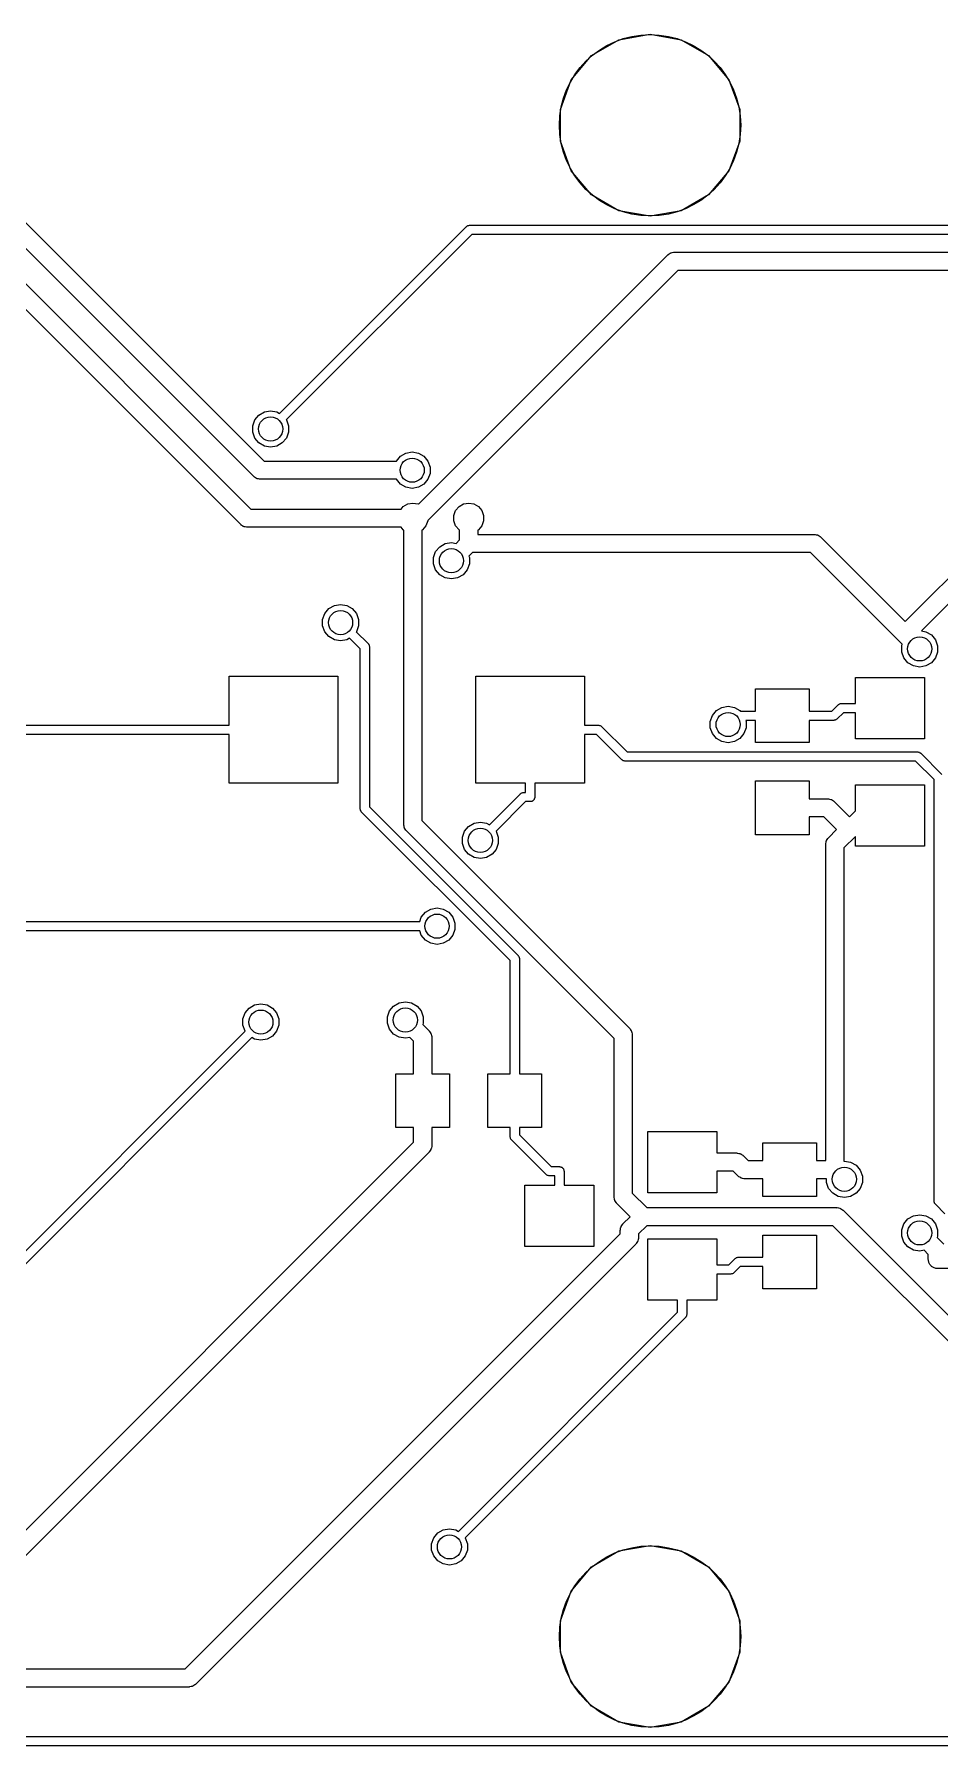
# Model space of a CAD drawing. Extents: x 0 to 100, y -163 to 0.
# Drawn here: x 64.81 to 79.79, y -114.31 to -85.99 of the extents above; entities that cross this region are included whole.
import ezdxf

# ---------------------------------------------------------------- set-up
doc = ezdxf.new("R2010")
doc.units = 0
doc.header["$MEASUREMENT"] = 0
doc.layers.add('BLACK', color=7, linetype='CONTINUOUS')

msp = doc.modelspace()

# ---------------------------------------------------------------- linework, layer by layer
at = {"layer": 'Black'}
for p, q in [((74.485, -86.0851), (75, -85.9943)), ((75, -85.9943), (75.515, -86.0851)), ((73.696, -86.7471), (74.0321, -86.3465)), ((74.0321, -86.3465), (74.485, -86.0851)), ((75.515, -86.0851), (75.9679, -86.3465)), ((75.9679, -86.3465), (76.304, -86.7471)), ((73.5171, -87.2385), (73.696, -86.7471)), ((76.304, -86.7471), (76.4829, -87.2385)), ((73.5171, -87.7615), (73.5171, -87.2385)), ((76.4829, -87.2385), (76.4829, -87.7615)), ((68.4455, -93.3122), (62.8966, -87.7632)), ((63.0648, -87.5071), (68.6137, -93.0561)), ((73.696, -88.2529), (73.5171, -87.7615)), ((76.4829, -87.7615), (76.304, -88.2529)), ((74.0321, -88.6535), (73.696, -88.2529)), ((76.304, -88.2529), (75.9679, -88.6535)), ((74.485, -88.9149), (74.0321, -88.6535)), ((75.9679, -88.6535), (75.515, -88.9149)), ((63.7173, -89.1712), (68.3961, -93.85)), ((68.8713, -92.268), (71.9642, -89.175)), ((71.9642, -89.175), (71.967, -89.1731)), ((71.967, -89.1731), (71.9691, -89.1705)), ((71.9691, -89.1705), (71.9777, -89.1655)), ((71.9777, -89.1655), (71.9859, -89.1598)), ((71.9859, -89.1598), (71.9891, -89.159)), ((71.9891, -89.159), (71.992, -89.1573)), ((71.992, -89.1573), (72.0018, -89.1556)), ((72.0018, -89.1556), (72.0115, -89.153)), ((72.0115, -89.153), (72.0148, -89.1533)), ((72.0148, -89.1533), (72.0181, -89.1527)), ((72.0181, -89.1527), (82.4875, -89.1527)), ((75, -89.0057), (74.485, -88.9149)), ((75.515, -88.9149), (75, -89.0057)), ((68.2279, -94.1061), (63.505, -89.3831)), ((72.0497, -89.3051), (68.9822, -92.3726)), ((82.5191, -89.3051), (72.0497, -89.3051)), ((71.1677, -93.7691), (75.292, -89.6448)), ((75.292, -89.6448), (75.2974, -89.641)), ((75.2974, -89.641), (75.3017, -89.636)), ((75.3017, -89.636), (75.3187, -89.6262)), ((75.3187, -89.6262), (75.3347, -89.615)), ((75.3347, -89.615), (75.3411, -89.6132)), ((75.3411, -89.6132), (75.3468, -89.6099)), ((75.3468, -89.6099), (75.3661, -89.6065)), ((75.3661, -89.6065), (75.385, -89.6015)), ((75.385, -89.6015), (75.3916, -89.602)), ((75.3916, -89.602), (75.3981, -89.6009)), ((75.3981, -89.6009), (86.2225, -89.6009)), ((75.4602, -89.9009), (71.3215, -94.0396)), ((86.1914, -89.9009), (75.4602, -89.9009)), ((79.2208, -95.7099), (84.6831, -90.2475)), ((84.8407, -90.5143), (79.489, -95.8659)), ((68.4617, -92.3739), (68.5289, -92.2938)), ((68.5289, -92.2938), (68.6195, -92.2415)), ((68.6195, -92.2415), (68.7225, -92.2234)), ((68.7225, -92.2234), (68.8255, -92.2415)), ((68.8255, -92.2415), (68.8713, -92.268)), ((68.4259, -92.4722), (68.4617, -92.3739)), ((68.4259, -92.5768), (68.4259, -92.4722)), ((68.4617, -92.6751), (68.4259, -92.5768)), ((68.9822, -92.3726), (68.9833, -92.3739)), ((68.9833, -92.3739), (69.0191, -92.4722)), ((69.0191, -92.5768), (68.9833, -92.6751)), ((69.0191, -92.4722), (69.0191, -92.5768)), ((68.5289, -92.7552), (68.4617, -92.6751)), ((68.6195, -92.8075), (68.5289, -92.7552)), ((68.7225, -92.8256), (68.6195, -92.8075)), ((68.8255, -92.8075), (68.7225, -92.8256)), ((68.9161, -92.7552), (68.8255, -92.8075)), ((68.9833, -92.6751), (68.9161, -92.7552)), ((68.6137, -93.0561), (70.8034, -93.0561)), ((70.8034, -93.0561), (70.8036, -93.0555)), ((70.8036, -93.0555), (70.8708, -92.9754)), ((70.8708, -92.9754), (70.9614, -92.9231)), ((70.9614, -92.9231), (71.0644, -92.905)), ((71.0644, -92.905), (71.1674, -92.9231)), ((71.1674, -92.9231), (71.258, -92.9754)), ((71.258, -92.9754), (71.3252, -93.0555)), ((71.3252, -93.0555), (71.361, -93.1538)), ((68.4509, -93.316), (68.4455, -93.3122)), ((68.4552, -93.321), (68.4509, -93.316)), ((68.4722, -93.3308), (68.4552, -93.321)), ((68.4882, -93.342), (68.4722, -93.3308)), ((68.4946, -93.3438), (68.4882, -93.342)), ((68.5003, -93.3471), (68.4946, -93.3438)), ((68.5196, -93.3505), (68.5003, -93.3471)), ((68.5385, -93.3555), (68.5196, -93.3505)), ((68.5451, -93.355), (68.5385, -93.3555)), ((68.5516, -93.3561), (68.5451, -93.355)), ((70.8034, -93.3561), (68.5516, -93.3561)), ((70.8036, -93.3567), (70.8034, -93.3561)), ((70.8708, -93.4368), (70.8036, -93.3567)), ((71.3252, -93.3567), (71.258, -93.4368)), ((71.361, -93.2584), (71.3252, -93.3567)), ((71.361, -93.1538), (71.361, -93.2584)), ((70.9614, -93.4891), (70.8708, -93.4368)), ((71.0644, -93.5072), (70.9614, -93.4891)), ((71.1674, -93.4891), (71.0644, -93.5072)), ((71.258, -93.4368), (71.1674, -93.4891)), ((68.3961, -93.85), (70.8801, -93.85)), ((70.8801, -93.85), (70.9148, -93.8086)), ((70.9148, -93.8086), (70.99, -93.7652)), ((70.99, -93.7652), (71.0754, -93.7501)), ((71.0754, -93.7501), (71.1609, -93.7652)), ((71.1609, -93.7652), (71.1677, -93.7691)), ((71.7539, -93.9566), (71.7836, -93.8751)), ((71.7539, -94.0434), (71.7539, -93.9566)), ((71.7836, -93.8751), (71.8394, -93.8086)), ((71.8394, -93.8086), (71.9145, -93.7652)), ((71.9145, -93.7652), (72, -93.7501)), ((72, -93.7501), (72.0854, -93.7652)), ((72.0854, -93.7652), (72.1606, -93.8086)), ((72.1606, -93.8086), (72.2164, -93.8751)), ((72.2164, -93.8751), (72.2461, -93.9566)), ((72.2461, -93.9566), (72.2461, -94.0434)), ((68.2333, -94.1099), (68.2279, -94.1061)), ((68.2376, -94.1149), (68.2333, -94.1099)), ((68.2546, -94.1247), (68.2376, -94.1149)), ((68.2706, -94.1359), (68.2546, -94.1247)), ((68.277, -94.1377), (68.2706, -94.1359)), ((68.2827, -94.141), (68.277, -94.1377)), ((68.302, -94.1444), (68.2827, -94.141)), ((68.3209, -94.1494), (68.302, -94.1444)), ((68.3275, -94.1489), (68.3209, -94.1494)), ((68.334, -94.15), (68.3275, -94.1489)), ((70.8801, -94.15), (68.334, -94.15)), ((70.9148, -94.1914), (70.8801, -94.15)), ((70.9254, -94.1975), (70.9148, -94.1914)), ((70.9254, -99.0644), (70.9254, -94.1975)), ((71.236, -94.1914), (71.2254, -94.1976)), ((71.2254, -94.1976), (71.2254, -99.0023)), ((71.2918, -94.1249), (71.236, -94.1914)), ((71.3215, -94.0434), (71.2918, -94.1249)), ((71.3215, -94.0396), (71.3215, -94.0434)), ((71.7836, -94.1249), (71.7539, -94.0434)), ((71.8394, -94.1914), (71.7836, -94.1249)), ((71.85, -94.1976), (71.8394, -94.1914)), ((71.85, -94.3558), (71.85, -94.1976)), ((72.1606, -94.1914), (72.15, -94.1975)), ((72.15, -94.1975), (72.15, -94.2679)), ((72.15, -94.2679), (77.7166, -94.2679)), ((72.2164, -94.1249), (72.1606, -94.1914)), ((72.2461, -94.0434), (72.2164, -94.1249)), ((77.7166, -94.2679), (77.7231, -94.269)), ((77.7231, -94.269), (77.7297, -94.2685)), ((77.7297, -94.2685), (77.7486, -94.2735)), ((77.7486, -94.2735), (77.7679, -94.2769)), ((77.7679, -94.2769), (77.7736, -94.2802)), ((77.7736, -94.2802), (77.78, -94.282)), ((71.4171, -94.6519), (71.4529, -94.5536)), ((71.4529, -94.5536), (71.5201, -94.4735)), ((71.5201, -94.4735), (71.6107, -94.4212)), ((71.6107, -94.4212), (71.7137, -94.4031)), ((71.7137, -94.4031), (71.7894, -94.4164)), ((71.7894, -94.4164), (71.85, -94.3558)), ((77.78, -94.282), (77.796, -94.2932)), ((77.796, -94.2932), (77.813, -94.303)), ((77.813, -94.303), (77.8173, -94.308)), ((77.8173, -94.308), (77.8227, -94.3118)), ((77.8227, -94.3118), (79.2208, -95.7099)), ((71.4171, -94.7565), (71.4171, -94.6519)), ((71.4529, -94.8548), (71.4171, -94.7565)), ((72.0103, -94.7565), (71.9745, -94.8548)), ((72.0621, -94.5679), (72.0017, -94.6283)), ((72.0017, -94.6283), (72.0103, -94.6519)), ((72.0103, -94.6519), (72.0103, -94.7565)), ((77.6545, -94.5679), (72.0621, -94.5679)), ((79.1147, -96.028), (77.6545, -94.5679)), ((71.5201, -94.9349), (71.4529, -94.8548)), ((71.6107, -94.9872), (71.5201, -94.9349)), ((71.7137, -95.0053), (71.6107, -94.9872)), ((71.8167, -94.9872), (71.7137, -95.0053)), ((71.9073, -94.9349), (71.8167, -94.9872)), ((71.9745, -94.8548), (71.9073, -94.9349)), ((69.5832, -95.675), (69.619, -95.5767)), ((69.5832, -95.7796), (69.5832, -95.675)), ((69.619, -95.5767), (69.6862, -95.4966)), ((69.6862, -95.4966), (69.7768, -95.4443)), ((69.7768, -95.4443), (69.8798, -95.4262)), ((69.8798, -95.4262), (69.9828, -95.4443)), ((69.9828, -95.4443), (70.0734, -95.4966)), ((70.0734, -95.4966), (70.1406, -95.5767)), ((70.1406, -95.5767), (70.1764, -95.675)), ((70.1764, -95.675), (70.1764, -95.7796)), ((69.619, -95.8779), (69.5832, -95.7796)), ((69.6862, -95.958), (69.619, -95.8779)), ((69.7768, -96.0103), (69.6862, -95.958)), ((70.1406, -95.8779), (70.1395, -95.8792)), ((70.1395, -95.8792), (70.3355, -96.0752)), ((70.1764, -95.7796), (70.1406, -95.8779)), ((79.489, -95.8659), (79.5638, -95.8791)), ((79.5638, -95.8791), (79.6544, -95.9314)), ((79.6544, -95.9314), (79.7216, -96.0115)), ((69.8798, -96.0284), (69.7768, -96.0103)), ((69.9828, -96.0103), (69.8798, -96.0284)), ((70.0286, -95.9838), (69.9828, -96.0103)), ((70.2054, -96.1607), (70.0286, -95.9838)), ((70.2054, -98.8065), (70.2054, -96.1607)), ((70.3355, -96.0752), (70.3374, -96.078)), ((70.3374, -96.078), (70.34, -96.0801)), ((70.34, -96.0801), (70.3449, -96.0887)), ((70.3449, -96.0887), (70.3507, -96.0969)), ((70.3507, -96.0969), (70.3515, -96.1001)), ((70.3515, -96.1001), (70.3532, -96.103)), ((70.3532, -96.103), (70.3549, -96.1128)), ((70.3549, -96.1128), (70.3575, -96.1225)), ((70.3575, -96.1225), (70.3572, -96.1258)), ((70.3572, -96.1258), (70.3578, -96.1291)), ((70.3578, -96.1291), (70.3578, -98.7749)), ((79.1728, -96.0862), (79.1147, -96.028)), ((79.1642, -96.1098), (79.1728, -96.0862)), ((79.1642, -96.2144), (79.1642, -96.1098)), ((79.2, -96.3127), (79.1642, -96.2144)), ((79.7216, -96.0115), (79.7574, -96.1098)), ((79.7574, -96.2144), (79.7216, -96.3127)), ((79.7574, -96.1098), (79.7574, -96.2144)), ((79.2672, -96.3928), (79.2, -96.3127)), ((79.3578, -96.4451), (79.2672, -96.3928)), ((79.4608, -96.4632), (79.3578, -96.4451)), ((79.5638, -96.4451), (79.4608, -96.4632)), ((79.6544, -96.3928), (79.5638, -96.4451)), ((79.7216, -96.3127), (79.6544, -96.3928)), ((68.0382, -97.4238), (68.0382, -96.6161)), ((68.0382, -96.6161), (69.8365, -96.6161)), ((69.8365, -96.6161), (69.8365, -98.3839)), ((72.1175, -98.3839), (72.1175, -96.6161)), ((72.1175, -96.6161), (73.9158, -96.6161)), ((73.9158, -96.6161), (73.9158, -97.4238)), ((76.7455, -97.1918), (76.7455, -96.8235)), ((76.7455, -96.8235), (77.6345, -96.8235)), ((77.6345, -96.8235), (77.6345, -97.1918)), ((78.3965, -97.0648), (78.3965, -96.633)), ((78.3965, -96.633), (79.5395, -96.633)), ((79.5395, -96.633), (79.5395, -97.649)), ((76.1888, -97.1303), (76.2918, -97.1122)), ((76.2918, -97.1122), (76.3948, -97.1303)), ((78.009, -97.1918), (78.1137, -97.0871)), ((78.1137, -97.0871), (78.1165, -97.0852)), ((78.1165, -97.0852), (78.1186, -97.0826)), ((78.1186, -97.0826), (78.1272, -97.0776)), ((78.1272, -97.0776), (78.1354, -97.0719)), ((78.1354, -97.0719), (78.1386, -97.0711)), ((78.1386, -97.0711), (78.1415, -97.0694)), ((78.1415, -97.0694), (78.1513, -97.0677)), ((78.1513, -97.0677), (78.161, -97.0651)), ((78.161, -97.0651), (78.1643, -97.0654)), ((78.1643, -97.0654), (78.1676, -97.0648)), ((78.1676, -97.0648), (78.3965, -97.0648)), ((75.9952, -97.361), (76.031, -97.2627)), ((75.9952, -97.4656), (75.9952, -97.361)), ((76.031, -97.2627), (76.0982, -97.1826)), ((76.0982, -97.1826), (76.1888, -97.1303)), ((76.3948, -97.1303), (76.4854, -97.1826)), ((76.4854, -97.1826), (76.4961, -97.1954)), ((76.4961, -97.1954), (76.5003, -97.1947)), ((76.5003, -97.1947), (76.51, -97.1921)), ((76.51, -97.1921), (76.5133, -97.1924)), ((76.5133, -97.1924), (76.5166, -97.1918)), ((76.5166, -97.1918), (76.7455, -97.1918)), ((76.7455, -97.3442), (76.5823, -97.3442)), ((76.5823, -97.3442), (76.5884, -97.361)), ((76.5884, -97.361), (76.5884, -97.4656)), ((76.7455, -97.7125), (76.7455, -97.3442)), ((77.6345, -97.1918), (78.009, -97.1918)), ((78.0406, -97.3442), (77.6345, -97.3442)), ((77.6345, -97.3442), (77.6345, -97.7125)), ((78.0439, -97.3436), (78.0406, -97.3442)), ((78.0472, -97.3439), (78.0439, -97.3436)), ((78.0569, -97.3413), (78.0472, -97.3439)), ((78.0667, -97.3396), (78.0569, -97.3413)), ((78.0696, -97.3379), (78.0667, -97.3396)), ((78.0728, -97.3371), (78.0696, -97.3379)), ((78.081, -97.3313), (78.0728, -97.3371)), ((78.0896, -97.3264), (78.081, -97.3313)), ((78.0917, -97.3238), (78.0896, -97.3264)), ((78.0945, -97.3219), (78.0917, -97.3238)), ((78.1992, -97.2172), (78.0945, -97.3219)), ((78.3965, -97.2172), (78.1992, -97.2172)), ((78.3965, -97.649), (78.3965, -97.2172)), ((68.0382, -97.5762), (61.8, -97.5762)), ((61.8316, -97.4238), (68.0382, -97.4238)), ((68.0382, -98.3839), (68.0382, -97.5762)), ((73.9158, -97.4238), (74.1447, -97.4238)), ((74.1131, -97.5762), (73.9158, -97.5762)), ((73.9158, -97.5762), (73.9158, -98.3839)), ((74.533, -97.9961), (74.1131, -97.5762)), ((74.1447, -97.4238), (74.148, -97.4244)), ((74.148, -97.4244), (74.1513, -97.4241)), ((74.1513, -97.4241), (74.161, -97.4267)), ((74.161, -97.4267), (74.1708, -97.4284)), ((74.1708, -97.4284), (74.1737, -97.4301)), ((74.1737, -97.4301), (74.1769, -97.4309)), ((74.1769, -97.4309), (74.1851, -97.4367)), ((74.1851, -97.4367), (74.1937, -97.4416)), ((74.1937, -97.4416), (74.1958, -97.4442)), ((74.1958, -97.4442), (74.1986, -97.4461)), ((74.1986, -97.4461), (74.6185, -97.866)), ((76.031, -97.5639), (75.9952, -97.4656)), ((76.0982, -97.644), (76.031, -97.5639)), ((76.1888, -97.6963), (76.0982, -97.644)), ((76.4854, -97.644), (76.3948, -97.6963)), ((76.5526, -97.5639), (76.4854, -97.644)), ((76.5884, -97.4656), (76.5526, -97.5639)), ((79.5395, -97.649), (78.3965, -97.649)), ((74.6185, -97.866), (79.4251, -97.866)), ((76.2918, -97.7144), (76.1888, -97.6963)), ((76.3948, -97.6963), (76.2918, -97.7144)), ((77.6345, -97.7125), (76.7455, -97.7125)), ((79.4251, -97.866), (79.4284, -97.8666)), ((79.4284, -97.8666), (79.4317, -97.8663)), ((79.4317, -97.8663), (79.4414, -97.8689)), ((79.4414, -97.8689), (79.4512, -97.8706)), ((79.4512, -97.8706), (79.4541, -97.8723)), ((79.4541, -97.8723), (79.4573, -97.8731)), ((79.4573, -97.8731), (79.4655, -97.8789)), ((79.4655, -97.8789), (79.4741, -97.8838)), ((79.4741, -97.8838), (79.4762, -97.8864)), ((79.4762, -97.8864), (79.479, -97.8883)), ((79.479, -97.8883), (79.8286, -98.2379)), ((74.5358, -97.998), (74.533, -97.9961)), ((74.5379, -98.0006), (74.5358, -97.998)), ((74.5465, -98.0055), (74.5379, -98.0006)), ((74.5547, -98.0113), (74.5465, -98.0055)), ((74.5579, -98.0121), (74.5547, -98.0113)), ((74.5608, -98.0138), (74.5579, -98.0121)), ((74.5706, -98.0155), (74.5608, -98.0138)), ((74.5803, -98.0181), (74.5706, -98.0155)), ((74.5836, -98.0178), (74.5803, -98.0181)), ((74.5869, -98.0184), (74.5836, -98.0178)), ((79.3935, -98.0184), (74.5869, -98.0184)), ((79.6985, -98.3234), (79.3935, -98.0184)), ((69.8365, -98.3839), (68.0382, -98.3839)), ((72.9404, -98.3839), (72.1175, -98.3839)), ((72.9404, -98.5366), (72.9404, -98.3839)), ((73.9158, -98.3839), (73.0928, -98.3839)), ((73.0928, -98.3839), (73.0928, -98.6128)), ((76.7455, -99.2365), (76.7455, -98.3475)), ((76.7455, -98.3475), (77.6345, -98.3475)), ((77.6345, -98.3475), (77.6345, -98.642)), ((78.3965, -98.8413), (78.3965, -98.411)), ((78.3965, -98.411), (79.5395, -98.411)), ((79.5395, -98.411), (79.5395, -99.427)), ((79.6985, -105.296), (79.6985, -98.3234)), ((70.206, -98.8098), (70.2054, -98.8065)), ((70.2057, -98.8131), (70.206, -98.8098)), ((70.3578, -98.7749), (72.8159, -101.233)), ((72.3412, -99.0727), (72.8549, -98.5589)), ((72.9404, -98.689), (72.4521, -99.1773)), ((72.8549, -98.5589), (72.8577, -98.557)), ((72.8577, -98.557), (72.8598, -98.5544)), ((72.8598, -98.5544), (72.8684, -98.5494)), ((72.8684, -98.5494), (72.8766, -98.5437)), ((72.8766, -98.5437), (72.8798, -98.5429)), ((72.8798, -98.5429), (72.8827, -98.5412)), ((72.8827, -98.5412), (72.8925, -98.5395)), ((72.8925, -98.5395), (72.9022, -98.5369)), ((72.9022, -98.5369), (72.9055, -98.5372)), ((72.9055, -98.5372), (72.9088, -98.5366)), ((72.9088, -98.5366), (72.9404, -98.5366)), ((73.0166, -98.689), (72.9404, -98.689)), ((73.0232, -98.6878), (73.0166, -98.689)), ((73.0298, -98.6878), (73.0232, -98.6878)), ((73.0361, -98.6856), (73.0298, -98.6878)), ((73.0427, -98.6844), (73.0361, -98.6856)), ((73.0484, -98.6811), (73.0427, -98.6844)), ((73.0547, -98.6788), (73.0484, -98.6811)), ((73.0598, -98.6745), (73.0547, -98.6788)), ((73.0656, -98.6712), (73.0598, -98.6745)), ((73.0699, -98.6661), (73.0656, -98.6712)), ((73.075, -98.6618), (73.0699, -98.6661)), ((73.0783, -98.656), (73.075, -98.6618)), ((73.0826, -98.6509), (73.0783, -98.656)), ((73.0849, -98.6446), (73.0826, -98.6509)), ((73.0882, -98.6389), (73.0849, -98.6446)), ((73.0894, -98.6323), (73.0882, -98.6389)), ((73.0916, -98.626), (73.0894, -98.6323)), ((73.0928, -98.6128), (73.0916, -98.6194)), ((73.0916, -98.6194), (73.0916, -98.626)), ((77.6345, -98.642), (77.9372, -98.642)), ((77.9372, -98.642), (77.9437, -98.6431)), ((77.9437, -98.6431), (77.9503, -98.6426)), ((77.9503, -98.6426), (77.9692, -98.6476)), ((77.9692, -98.6476), (77.9885, -98.651)), ((77.9885, -98.651), (77.9942, -98.6543)), ((77.9942, -98.6543), (78.0006, -98.656)), ((78.0006, -98.656), (78.0166, -98.6673)), ((78.0166, -98.6673), (78.0336, -98.6771)), ((78.0336, -98.6771), (78.0379, -98.6821)), ((78.0379, -98.6821), (78.0433, -98.6859)), ((78.0433, -98.6859), (78.2976, -98.9402)), ((70.2083, -98.8228), (70.2057, -98.8131)), ((70.21, -98.8326), (70.2083, -98.8228)), ((70.2117, -98.8355), (70.21, -98.8326)), ((70.2125, -98.8387), (70.2117, -98.8355)), ((70.2183, -98.8469), (70.2125, -98.8387)), ((70.2232, -98.8555), (70.2183, -98.8469)), ((70.2258, -98.8576), (70.2232, -98.8555)), ((70.2277, -98.8604), (70.2258, -98.8576)), ((72.6858, -101.318), (70.2277, -98.8604)), ((70.9265, -99.0709), (70.9254, -99.0644)), ((70.926, -99.0775), (70.9265, -99.0709)), ((70.931, -99.0964), (70.926, -99.0775)), ((71.2254, -99.0023), (74.6595, -102.436)), ((71.9988, -99.0985), (72.0894, -99.0462)), ((72.0894, -99.0462), (72.1924, -99.0281)), ((72.1924, -99.0281), (72.2954, -99.0462)), ((72.2954, -99.0462), (72.3412, -99.0727)), ((77.8751, -98.942), (77.6345, -98.942)), ((77.6345, -98.942), (77.6345, -99.2365)), ((78.0855, -99.1523), (77.8751, -98.942)), ((78.2976, -98.9402), (78.3965, -98.8413)), ((70.9344, -99.1157), (70.931, -99.0964)), ((70.9377, -99.1214), (70.9344, -99.1157)), ((70.9395, -99.1278), (70.9377, -99.1214)), ((70.9507, -99.1438), (70.9395, -99.1278)), ((70.9605, -99.1608), (70.9507, -99.1438)), ((70.9655, -99.1651), (70.9605, -99.1608)), ((70.9693, -99.1705), (70.9655, -99.1651)), ((74.4034, -102.605), (70.9693, -99.1705)), ((71.8958, -99.2769), (71.9316, -99.1786)), ((71.8958, -99.3815), (71.8958, -99.2769)), ((71.9316, -99.1786), (71.9988, -99.0985)), ((72.4521, -99.1773), (72.4532, -99.1786)), ((72.4532, -99.1786), (72.489, -99.2769)), ((72.489, -99.2769), (72.489, -99.3815)), ((77.6345, -99.2365), (76.7455, -99.2365)), ((77.9078, -99.3796), (77.9128, -99.3607)), ((77.9128, -99.3607), (77.9162, -99.3414)), ((77.9162, -99.3414), (77.9195, -99.3357)), ((77.9195, -99.3357), (77.9213, -99.3293)), ((77.9213, -99.3293), (77.9325, -99.3133)), ((77.9325, -99.3133), (77.9423, -99.2963)), ((77.9423, -99.2963), (77.9473, -99.292)), ((77.9473, -99.292), (77.9511, -99.2866)), ((77.9511, -99.2866), (78.0855, -99.1523)), ((78.3965, -99.2655), (78.2072, -99.4548)), ((78.3965, -99.427), (78.3965, -99.2655)), ((71.9316, -99.4798), (71.8958, -99.3815)), ((71.9988, -99.5599), (71.9316, -99.4798)), ((72.0894, -99.6122), (71.9988, -99.5599)), ((72.1924, -99.6303), (72.0894, -99.6122)), ((72.2954, -99.6122), (72.1924, -99.6303)), ((72.386, -99.5599), (72.2954, -99.6122)), ((72.4532, -99.4798), (72.386, -99.5599)), ((72.489, -99.3815), (72.4532, -99.4798)), ((77.9072, -99.3927), (77.9083, -99.3862)), ((77.9072, -104.628), (77.9072, -99.3927)), ((77.9083, -99.3862), (77.9078, -99.3796)), ((78.2072, -99.4548), (78.2072, -104.636)), ((79.5395, -99.427), (78.3965, -99.427)), ((71.2826, -100.519), (71.3732, -100.466)), ((71.3732, -100.466), (71.4762, -100.448)), ((71.4762, -100.448), (71.5792, -100.466)), ((71.5792, -100.466), (71.6698, -100.519)), ((50.8884, -100.673), (71.1883, -100.673)), ((71.1883, -100.673), (71.2154, -100.599)), ((71.2154, -100.599), (71.2826, -100.519)), ((71.6698, -100.519), (71.737, -100.599)), ((71.737, -100.599), (71.7728, -100.697)), ((71.7728, -100.697), (71.7728, -100.802)), ((71.1883, -100.825), (50.8568, -100.825)), ((71.2154, -100.9), (71.1883, -100.825)), ((71.2826, -100.98), (71.2154, -100.9)), ((71.3732, -101.032), (71.2826, -100.98)), ((71.4762, -101.05), (71.3732, -101.032)), ((71.5792, -101.032), (71.4762, -101.05)), ((71.6698, -100.98), (71.5792, -101.032)), ((71.737, -100.9), (71.6698, -100.98)), ((71.7728, -100.802), (71.737, -100.9)), ((72.6858, -103.191), (72.6858, -101.318)), ((72.8159, -101.233), (72.8178, -101.236)), ((72.8178, -101.236), (72.8204, -101.238)), ((72.8204, -101.238), (72.8254, -101.247)), ((72.8254, -101.247), (72.8311, -101.255)), ((72.8311, -101.255), (72.8319, -101.258)), ((72.8319, -101.258), (72.8336, -101.261)), ((72.8336, -101.261), (72.8353, -101.271)), ((72.8353, -101.271), (72.8379, -101.28)), ((72.8379, -101.28), (72.8376, -101.284)), ((72.8376, -101.284), (72.8382, -101.287)), ((72.8382, -101.287), (72.8382, -103.191)), ((68.2648, -102.284), (68.3006, -102.185)), ((68.3006, -102.185), (68.3678, -102.105)), ((68.3678, -102.105), (68.4584, -102.053)), ((68.4584, -102.053), (68.5614, -102.035)), ((68.5614, -102.035), (68.6644, -102.053)), ((68.6644, -102.053), (68.755, -102.105)), ((68.755, -102.105), (68.8222, -102.185)), ((68.8222, -102.185), (68.858, -102.284)), ((70.6547, -102.25), (70.6905, -102.151)), ((70.6905, -102.151), (70.7577, -102.071)), ((70.7577, -102.071), (70.8483, -102.019)), ((70.8483, -102.019), (70.9513, -102.001)), ((70.9513, -102.001), (71.0543, -102.019)), ((71.0543, -102.019), (71.1449, -102.071)), ((71.1449, -102.071), (71.2121, -102.151)), ((71.2121, -102.151), (71.2479, -102.25)), ((62.4401, -108.349), (68.3017, -102.488)), ((68.2648, -102.388), (68.2648, -102.284)), ((68.3006, -102.486), (68.2648, -102.388)), ((68.3017, -102.488), (68.3006, -102.486)), ((68.8222, -102.486), (68.755, -102.566)), ((68.858, -102.388), (68.8222, -102.486)), ((68.858, -102.284), (68.858, -102.388)), ((70.6547, -102.354), (70.6547, -102.25)), ((70.6905, -102.452), (70.6547, -102.354)), ((70.7577, -102.533), (70.6905, -102.452)), ((71.2479, -102.354), (71.2393, -102.378)), ((71.2393, -102.378), (71.3441, -102.483)), ((71.2479, -102.25), (71.2479, -102.354)), ((71.3441, -102.483), (71.3479, -102.488)), ((71.3479, -102.488), (71.3529, -102.492)), ((74.6595, -102.436), (74.6633, -102.442)), ((74.6633, -102.442), (74.6683, -102.446)), ((74.6683, -102.446), (74.6781, -102.463)), ((74.6781, -102.463), (74.6893, -102.479)), ((74.6893, -102.479), (74.6911, -102.485)), ((74.6911, -102.485), (74.6944, -102.491)), ((74.6944, -102.491), (74.6978, -102.51)), ((68.4126, -102.592), (62.5256, -108.479)), ((68.4584, -102.619), (68.4126, -102.592)), ((68.5614, -102.637), (68.4584, -102.619)), ((68.6644, -102.619), (68.5614, -102.637)), ((68.755, -102.566), (68.6644, -102.619)), ((70.8483, -102.585), (70.7577, -102.533)), ((70.9513, -102.603), (70.8483, -102.585)), ((71.027, -102.59), (70.9513, -102.603)), ((71.088, -102.651), (71.027, -102.59)), ((71.088, -103.191), (71.088, -102.651)), ((71.3529, -102.492), (71.3627, -102.509)), ((71.3627, -102.509), (71.3739, -102.525)), ((71.3739, -102.525), (71.3757, -102.532)), ((71.3757, -102.532), (71.379, -102.537)), ((71.379, -102.537), (71.3824, -102.557)), ((71.3824, -102.557), (71.3874, -102.576)), ((71.3874, -102.576), (71.3869, -102.582)), ((71.3869, -102.582), (71.388, -102.589)), ((71.388, -102.589), (71.388, -103.191)), ((74.4034, -105.226), (74.4034, -102.605)), ((74.6978, -102.51), (74.7028, -102.529)), ((74.7028, -102.529), (74.7023, -102.536)), ((74.7023, -102.536), (74.7034, -102.542)), ((74.7034, -102.542), (74.7034, -105.164)), ((70.7935, -104.079), (70.7935, -103.191)), ((70.7935, -103.191), (71.088, -103.191)), ((71.388, -103.191), (71.6825, -103.191)), ((71.6825, -103.191), (71.6825, -104.079)), ((72.3175, -104.079), (72.3175, -103.191)), ((72.3175, -103.191), (72.6858, -103.191)), ((72.8382, -103.191), (73.2065, -103.191)), ((73.2065, -103.191), (73.2065, -104.079)), ((71.088, -104.079), (70.7935, -104.079)), ((71.088, -104.32), (71.088, -104.079)), ((71.6825, -104.079), (71.388, -104.079)), ((71.388, -104.079), (71.388, -104.382)), ((72.6858, -104.079), (72.3175, -104.079)), ((72.6858, -104.232), (72.6858, -104.079)), ((73.2065, -104.079), (72.8382, -104.079)), ((72.8382, -104.079), (72.8382, -104.201)), ((74.9605, -105.159), (74.9605, -104.143)), ((74.9605, -104.143), (76.1035, -104.143)), ((76.1035, -104.143), (76.1035, -104.501)), ((63.8778, -111.53), (71.088, -104.32)), ((71.3627, -104.462), (71.3529, -104.479)), ((71.3739, -104.446), (71.3627, -104.462)), ((71.3757, -104.439), (71.3739, -104.446)), ((71.379, -104.434), (71.3757, -104.439)), ((71.3824, -104.414), (71.379, -104.434)), ((71.3874, -104.395), (71.3824, -104.414)), ((71.388, -104.382), (71.3869, -104.389)), ((71.3869, -104.389), (71.3874, -104.395)), ((72.6864, -104.235), (72.6858, -104.232)), ((72.6861, -104.239), (72.6864, -104.235)), ((72.6887, -104.248), (72.6861, -104.239)), ((72.6904, -104.258), (72.6887, -104.248)), ((72.6921, -104.261), (72.6904, -104.258)), ((72.6929, -104.264), (72.6921, -104.261)), ((72.6987, -104.272), (72.6929, -104.264)), ((72.7036, -104.281), (72.6987, -104.272)), ((72.7062, -104.283), (72.7036, -104.281)), ((72.7081, -104.286), (72.7062, -104.283)), ((73.2791, -104.857), (72.7081, -104.286)), ((72.8382, -104.201), (73.3646, -104.727)), ((76.8655, -104.628), (76.8655, -104.334)), ((76.8655, -104.334), (77.7545, -104.334)), ((77.7545, -104.334), (77.7545, -104.628)), ((71.3441, -104.488), (64.046, -111.786)), ((71.3479, -104.483), (71.3441, -104.488)), ((71.3529, -104.479), (71.3479, -104.483)), ((73.3646, -104.727), (73.5, -104.727)), ((73.5, -104.727), (73.5066, -104.728)), ((73.5066, -104.728), (73.5132, -104.728)), ((73.5132, -104.728), (73.5195, -104.73)), ((73.5195, -104.73), (73.5261, -104.731)), ((73.5261, -104.731), (73.5318, -104.735)), ((73.5318, -104.735), (73.5381, -104.737)), ((73.5381, -104.737), (73.5432, -104.741)), ((73.5432, -104.741), (73.549, -104.745)), ((73.549, -104.745), (73.5533, -104.75)), ((73.5533, -104.75), (73.5584, -104.754)), ((73.5584, -104.754), (73.5617, -104.76)), ((76.1035, -104.501), (76.4358, -104.501)), ((76.4358, -104.501), (76.4423, -104.502)), ((76.4423, -104.502), (76.4489, -104.502)), ((76.4489, -104.502), (76.4678, -104.507)), ((76.4678, -104.507), (76.4871, -104.51)), ((76.4871, -104.51), (76.4928, -104.513)), ((76.4928, -104.513), (76.4992, -104.515)), ((76.4992, -104.515), (76.5152, -104.526)), ((76.5152, -104.526), (76.5322, -104.536)), ((76.5322, -104.536), (76.5365, -104.541)), ((76.5365, -104.541), (76.5419, -104.545)), ((76.5419, -104.545), (76.6249, -104.628)), ((76.6249, -104.628), (76.8655, -104.628)), ((77.7545, -104.628), (77.9072, -104.628)), ((78.2072, -104.636), (78.2153, -104.635)), ((78.2153, -104.635), (78.3183, -104.653)), ((78.3183, -104.653), (78.4089, -104.705)), ((78.4089, -104.705), (78.4761, -104.786)), ((72.9285, -106.048), (72.9285, -105.032)), ((72.9285, -105.032), (73.4238, -105.032)), ((73.2819, -104.859), (73.2791, -104.857)), ((73.284, -104.861), (73.2819, -104.859)), ((73.2926, -104.866), (73.284, -104.861)), ((73.3008, -104.872), (73.2926, -104.866)), ((73.304, -104.873), (73.3008, -104.872)), ((73.3069, -104.875), (73.304, -104.873)), ((73.3167, -104.876), (73.3069, -104.875)), ((73.3264, -104.879), (73.3167, -104.876)), ((73.3297, -104.879), (73.3264, -104.879)), ((73.333, -104.879), (73.3297, -104.879)), ((73.4238, -104.879), (73.333, -104.879)), ((73.4238, -105.032), (73.4238, -104.879)), ((73.5617, -104.76), (73.566, -104.765)), ((73.566, -104.765), (73.5683, -104.771)), ((73.5683, -104.771), (73.5716, -104.777)), ((73.5716, -104.777), (73.5728, -104.784)), ((73.5728, -104.784), (73.575, -104.79)), ((73.575, -104.79), (73.575, -104.797)), ((73.575, -104.797), (73.5762, -104.803)), ((73.5762, -104.803), (73.5762, -105.032)), ((73.5762, -105.032), (74.0715, -105.032)), ((74.0715, -105.032), (74.0715, -106.048)), ((76.3737, -104.801), (76.1035, -104.801)), ((76.1035, -104.801), (76.1035, -105.159)), ((76.4567, -104.884), (76.3737, -104.801)), ((76.4621, -104.888), (76.4567, -104.884)), ((76.4664, -104.893), (76.4621, -104.888)), ((76.4834, -104.903), (76.4664, -104.893)), ((76.4994, -104.914), (76.4834, -104.903)), ((76.5058, -104.916), (76.4994, -104.914)), ((76.5115, -104.919), (76.5058, -104.916)), ((76.5308, -104.922), (76.5115, -104.919)), ((76.5497, -104.927), (76.5308, -104.922)), ((76.5563, -104.927), (76.5497, -104.927)), ((76.5628, -104.928), (76.5563, -104.927)), ((76.8655, -104.928), (76.5628, -104.928)), ((76.8655, -105.222), (76.8655, -104.928)), ((77.9187, -104.928), (77.7545, -104.928)), ((77.7545, -104.928), (77.7545, -105.222)), ((77.9187, -104.988), (77.9187, -104.928)), ((77.9545, -105.087), (77.9187, -104.988)), ((78.4761, -104.786), (78.5119, -104.884)), ((78.5119, -104.988), (78.4761, -105.087)), ((78.5119, -104.884), (78.5119, -104.988)), ((74.4045, -105.232), (74.4034, -105.226)), ((74.404, -105.239), (74.4045, -105.232)), ((74.409, -105.258), (74.404, -105.239)), ((74.4124, -105.277), (74.409, -105.258)), ((74.4157, -105.283), (74.4124, -105.277)), ((74.4175, -105.289), (74.4157, -105.283)), ((74.4287, -105.305), (74.4175, -105.289)), ((74.4385, -105.322), (74.4287, -105.305)), ((74.4435, -105.326), (74.4385, -105.322)), ((74.7034, -105.164), (74.9444, -105.405)), ((76.1035, -105.159), (74.9605, -105.159)), ((77.7545, -105.222), (76.8655, -105.222)), ((78.0217, -105.167), (77.9545, -105.087)), ((78.1123, -105.219), (78.0217, -105.167)), ((78.2153, -105.237), (78.1123, -105.219)), ((78.3183, -105.219), (78.2153, -105.237)), ((78.4089, -105.167), (78.3183, -105.219)), ((78.4761, -105.087), (78.4089, -105.167)), ((79.6991, -105.3), (79.6985, -105.296)), ((79.6988, -105.303), (79.6991, -105.3)), ((79.7014, -105.313), (79.6988, -105.303)), ((79.7031, -105.322), (79.7014, -105.313)), ((79.7048, -105.325), (79.7031, -105.322)), ((74.4473, -105.332), (74.4435, -105.326)), ((74.6702, -105.555), (74.4473, -105.332)), ((74.5516, -105.673), (74.6702, -105.555)), ((74.9444, -105.405), (78.0861, -105.405)), ((78.0861, -105.405), (78.0926, -105.406)), ((78.0926, -105.406), (78.0992, -105.405)), ((78.0992, -105.405), (78.1181, -105.41)), ((78.1181, -105.41), (78.1374, -105.414)), ((78.1374, -105.414), (78.1431, -105.417)), ((78.1431, -105.417), (78.1495, -105.419)), ((78.1495, -105.419), (78.1655, -105.43)), ((78.1655, -105.43), (78.1825, -105.44)), ((78.1825, -105.44), (78.1868, -105.445)), ((78.1868, -105.445), (78.1922, -105.449)), ((78.1922, -105.449), (85.7397, -112.996)), ((79.2, -105.673), (79.2672, -105.593)), ((79.2672, -105.593), (79.3578, -105.54)), ((79.3578, -105.54), (79.4608, -105.522)), ((79.4608, -105.522), (79.5638, -105.54)), ((79.5638, -105.54), (79.6544, -105.593)), ((79.6544, -105.593), (79.7216, -105.673)), ((79.7056, -105.329), (79.7048, -105.325)), ((79.7114, -105.337), (79.7056, -105.329)), ((79.7163, -105.345), (79.7114, -105.337)), ((79.7189, -105.347), (79.7163, -105.345)), ((79.7208, -105.35), (79.7189, -105.347)), ((79.878, -105.507), (79.7208, -105.35)), ((67.3113, -113.035), (74.5077, -105.838)), ((74.5077, -105.779), (74.5088, -105.773)), ((74.5077, -105.838), (74.5077, -105.779)), ((74.5083, -105.766), (74.5133, -105.747)), ((74.5088, -105.773), (74.5083, -105.766)), ((74.5133, -105.747), (74.5167, -105.728)), ((74.5167, -105.728), (74.52, -105.722)), ((74.52, -105.722), (74.5218, -105.716)), ((74.5218, -105.716), (74.533, -105.7)), ((74.533, -105.7), (74.5428, -105.683)), ((74.5428, -105.683), (74.5478, -105.679)), ((74.5478, -105.679), (74.5516, -105.673)), ((74.9444, -105.705), (74.8077, -105.841)), ((74.8077, -105.841), (74.8077, -105.901)), ((78.024, -105.705), (74.9444, -105.705)), ((76.8655, -106.226), (76.8655, -105.858)), ((76.8655, -105.858), (77.7545, -105.858)), ((77.7545, -105.858), (77.7545, -106.746)), ((85.5715, -113.252), (78.024, -105.705)), ((79.1642, -105.771), (79.2, -105.673)), ((79.1642, -105.876), (79.1642, -105.771)), ((79.2, -105.974), (79.1642, -105.876)), ((79.7216, -105.673), (79.7574, -105.771)), ((79.7574, -105.876), (79.7488, -105.899)), ((79.7574, -105.771), (79.7574, -105.876)), ((74.7638, -106.007), (67.4795, -113.291)), ((74.0715, -106.048), (72.9285, -106.048)), ((74.7676, -106.001), (74.7638, -106.007)), ((74.7726, -105.997), (74.7676, -106.001)), ((74.7824, -105.98), (74.7726, -105.997)), ((74.7936, -105.964), (74.7824, -105.98)), ((74.7954, -105.958), (74.7936, -105.964)), ((74.7987, -105.952), (74.7954, -105.958)), ((74.8021, -105.933), (74.7987, -105.952)), ((74.8071, -105.914), (74.8021, -105.933)), ((74.8077, -105.901), (74.8066, -105.907)), ((74.8066, -105.907), (74.8071, -105.914)), ((74.9605, -106.937), (74.9605, -105.921)), ((74.9605, -105.921), (76.1035, -105.921)), ((76.1035, -105.921), (76.1035, -106.353)), ((79.2672, -106.054), (79.2, -105.974)), ((79.3578, -106.106), (79.2672, -106.054)), ((79.4608, -106.125), (79.3578, -106.106)), ((79.5365, -106.111), (79.4608, -106.125)), ((79.6028, -106.178), (79.5365, -106.111)), ((79.7488, -105.899), (79.8589, -106.009)), ((76.1035, -106.353), (76.3008, -106.353)), ((76.3008, -106.353), (76.4055, -106.248)), ((76.491, -106.378), (76.3863, -106.483)), ((76.4055, -106.248), (76.4083, -106.246)), ((76.4083, -106.246), (76.4104, -106.244)), ((76.4104, -106.244), (76.419, -106.239)), ((76.419, -106.239), (76.4272, -106.233)), ((76.4272, -106.233), (76.4304, -106.232)), ((76.4304, -106.232), (76.4333, -106.23)), ((76.4333, -106.23), (76.4431, -106.229)), ((76.4431, -106.229), (76.4528, -106.226)), ((76.4528, -106.226), (76.4561, -106.226)), ((76.4561, -106.226), (76.4594, -106.226)), ((76.4594, -106.226), (76.8655, -106.226)), ((76.8655, -106.378), (76.491, -106.378)), ((76.8655, -106.746), (76.8655, -106.378)), ((79.6028, -106.262), (79.6028, -106.178)), ((79.6051, -106.275), (79.6028, -106.262)), ((79.6051, -106.288), (79.6051, -106.275)), ((79.6096, -106.3), (79.6051, -106.288)), ((79.6118, -106.313), (79.6096, -106.3)), ((79.6184, -106.325), (79.6118, -106.313)), ((79.6229, -106.337), (79.6184, -106.325)), ((79.6313, -106.347), (79.6229, -106.337)), ((79.6379, -106.358), (79.6313, -106.347)), ((79.6479, -106.367), (79.6379, -106.358)), ((79.6564, -106.377), (79.6479, -106.367)), ((79.6677, -106.383), (79.6564, -106.377)), ((79.6778, -106.392), (79.6677, -106.383)), ((79.6901, -106.396), (79.6778, -106.392)), ((79.7015, -106.403), (79.6901, -106.396)), ((79.7144, -106.405), (79.7015, -106.403)), ((79.7268, -106.41), (79.7144, -106.405)), ((79.7399, -106.41), (79.7268, -106.41)), ((79.7528, -106.412), (79.7399, -106.41)), ((80.0555, -106.412), (79.7528, -106.412)), ((76.3324, -106.505), (76.1035, -106.505)), ((76.1035, -106.505), (76.1035, -106.937)), ((76.3357, -106.505), (76.3324, -106.505)), ((76.339, -106.505), (76.3357, -106.505)), ((76.3487, -106.502), (76.339, -106.505)), ((76.3585, -106.501), (76.3487, -106.502)), ((76.3614, -106.499), (76.3585, -106.501)), ((76.3646, -106.498), (76.3614, -106.499)), ((76.3728, -106.492), (76.3646, -106.498)), ((76.3814, -106.487), (76.3728, -106.492)), ((76.3835, -106.485), (76.3814, -106.487)), ((76.3863, -106.483), (76.3835, -106.485)), ((75.4558, -106.937), (74.9605, -106.937)), ((75.4558, -107.134), (75.4558, -106.937)), ((76.1035, -106.937), (75.6082, -106.937)), ((75.6082, -106.937), (75.6082, -107.166)), ((77.7545, -106.746), (76.8655, -106.746)), ((71.8299, -110.76), (75.4558, -107.134)), ((75.5859, -107.22), (71.9408, -110.865)), ((75.5878, -107.217), (75.5859, -107.22)), ((75.5904, -107.215), (75.5878, -107.217)), ((75.5953, -107.206), (75.5904, -107.215)), ((75.6011, -107.198), (75.5953, -107.206)), ((75.6019, -107.195), (75.6011, -107.198)), ((75.6036, -107.192), (75.6019, -107.195)), ((75.6053, -107.182), (75.6036, -107.192)), ((75.6079, -107.173), (75.6053, -107.182)), ((75.6082, -107.166), (75.6076, -107.169)), ((75.6076, -107.169), (75.6079, -107.173)), ((71.3845, -110.965), (71.4203, -110.866)), ((71.3845, -111.069), (71.3845, -110.965)), ((71.4203, -110.866), (71.4875, -110.786)), ((71.4875, -110.786), (71.5781, -110.734)), ((71.5781, -110.734), (71.6811, -110.716)), ((71.6811, -110.716), (71.7841, -110.734)), ((71.7841, -110.734), (71.8299, -110.76)), ((71.9408, -110.865), (71.9419, -110.866)), ((71.9419, -110.866), (71.9777, -110.965)), ((71.9777, -110.965), (71.9777, -111.069)), ((71.4203, -111.167), (71.3845, -111.069)), ((71.4875, -111.247), (71.4203, -111.167)), ((71.5781, -111.3), (71.4875, -111.247)), ((71.8747, -111.247), (71.7841, -111.3)), ((71.9419, -111.167), (71.8747, -111.247)), ((71.9777, -111.069), (71.9419, -111.167)), ((74.0321, -111.347), (74.485, -111.085)), ((74.485, -111.085), (75, -110.994)), ((75, -110.994), (75.515, -111.085)), ((75.515, -111.085), (75.9679, -111.347)), ((71.6811, -111.318), (71.5781, -111.3)), ((71.7841, -111.3), (71.6811, -111.318)), ((73.696, -111.747), (74.0321, -111.347)), ((75.9679, -111.347), (76.304, -111.747)), ((73.5171, -112.239), (73.696, -111.747)), ((76.304, -111.747), (76.4829, -112.239)), ((73.5171, -112.761), (73.5171, -112.239)), ((76.4829, -112.239), (76.4829, -112.761)), ((73.696, -113.253), (73.5171, -112.761)), ((76.4829, -112.761), (76.304, -113.253)), ((63.4849, -113.035), (67.3113, -113.035)), ((67.3734, -113.335), (63.4849, -113.335)), ((67.3799, -113.334), (67.3734, -113.335)), ((67.3865, -113.334), (67.3799, -113.334)), ((67.4054, -113.329), (67.3865, -113.334)), ((67.4247, -113.326), (67.4054, -113.329)), ((67.4304, -113.323), (67.4247, -113.326)), ((67.4368, -113.321), (67.4304, -113.323)), ((67.4528, -113.31), (67.4368, -113.321)), ((67.4698, -113.3), (67.4528, -113.31)), ((67.4741, -113.295), (67.4698, -113.3)), ((67.4795, -113.291), (67.4741, -113.295)), ((74.0321, -113.653), (73.696, -113.253)), ((76.304, -113.253), (75.9679, -113.653)), ((74.485, -113.915), (74.0321, -113.653)), ((75.9679, -113.653), (75.515, -113.915)), ((75, -114.006), (74.485, -113.915)), ((75.515, -113.915), (75, -114.006)), ((82.1853, -114.307), (61.2201, -114.307)), ((61.2556, -114.155), (82.1537, -114.155))]:
    msp.add_line(p, q, dxfattribs=at)
for centre, radius in [((75, -87.5), 1.5), ((68.7225, -92.5245), 0.2), ((71.0644, -93.2061), 0.2), ((71.7137, -94.7042), 0.2), ((69.8798, -95.7273), 0.2), ((79.4608, -96.1621), 0.2), ((76.2918, -97.4133), 0.2), ((72.1924, -99.3292), 0.2), ((71.4762, -100.749), 0.2), ((68.5614, -102.336), 0.2), ((70.9513, -102.302), 0.2), ((78.2153, -104.936), 0.2), ((79.4608, -105.823), 0.2), ((71.6811, -111.017), 0.2), ((75, -112.5), 1.5)]:
    msp.add_circle(centre, radius, dxfattribs=at)

doc.saveas('drawing.dxf')
